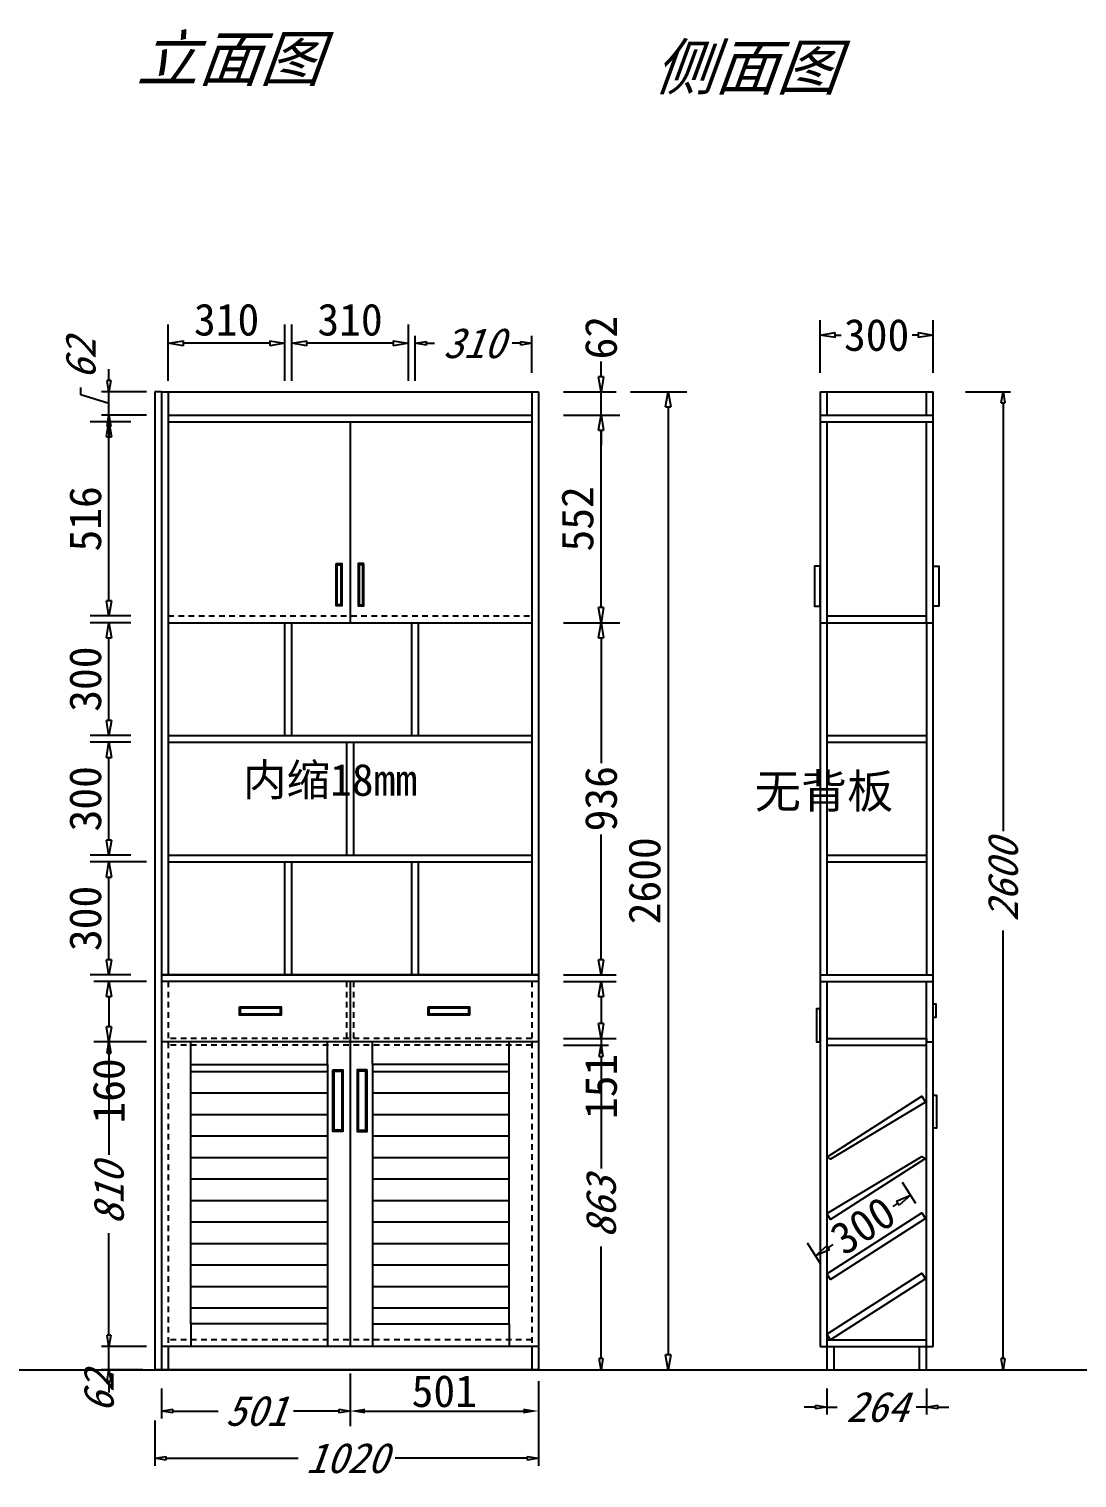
# Model space of a CAD drawing. Header units: millimetres. Extents: x 366509 to 398313, y -1245498 to -1202747.
# Drawn here: x 376365 to 379150, y -1229174 to -1225322 of the extents above; entities that cross this region are included whole.
import ezdxf

# ---------------------------------------------------------------- set-up
doc = ezdxf.new("R2010")
doc.units = ezdxf.units.MM
doc.header["$LTSCALE"] = 20
doc.linetypes.add('JIS_02_0.7', pattern=[1.35, 0.75, -0.6])
doc.layers.get('Defpoints').update_dxf_attribs({"color": 250})
doc.styles.get("Standard").update_dxf_attribs({"font": 'SimSun.ttf', "height": 85})
doc.styles.add('text', font='SimSun.ttf', dxfattribs={"height": 85})
doc.styles.add('汉字', font='SimSun.ttf', dxfattribs={"oblique": 20, "height": 80})
doc.dimstyles.new('200', dxfattribs={"dimtxt": 90, "dimasz": 40, "dimexe": 50, "dimexo": 100, "dimgap": 20, "dimtad": 1, "dimdec": 0, "dimtxsty": 'Standard', "dimblk": 'CLOSEDBLANK', "dimcen": 100, "dimdle": 50, "dimclrd": 256, "dimclre": 256, "dimclrt": 256, "dimadec": 0, "dimazin": 0, "dimtfac": 1, "dimtdec": 0, "dimtmove": 2, "dimatfit": 3, "dimldrblk": 'CLOSEDBLANK', "dimfxl": 100, "dimfxlon": 1, "dimlwd": 25, "dimlwe": 25, "dimarcsym": 0})
doc.dimstyles.new('ISO-25', dxfattribs={"dimtxt": 2.5, "dimasz": 2.5, "dimexe": 1.25, "dimexo": 0.625, "dimtad": 1, "dimtxsty": 'Standard', "dimcen": 2.5, "dimadec": 0, "dimazin": 0, "dimtfac": 1, "dimtmove": 0, "dimatfit": 3, "dimfxl": 1, "dimarcsym": 0})
doc.dimstyles.get("Standard").update_dxf_attribs({"dimtxt": 0.18, "dimasz": 0.18, "dimexe": 0.18, "dimexo": 0.0625, "dimgap": 0.09, "dimtad": 0, "dimtih": 1, "dimtoh": 1, "dimdec": 4, "dimzin": 0, "dimdsep": 46, "dimtxsty": 'Standard', "dimcen": 0.09, "dimadec": 0, "dimazin": 0, "dimtfac": 1, "dimtdec": 4, "dimtofl": 0, "dimtmove": 0, "dimatfit": 3, "dimfxl": 1, "dimtolj": 1, "dimtzin": 0, "dimarcsym": 0})
doc.dimstyles.new('周文晶', dxfattribs={"dimtxt": 70, "dimasz": 40, "dimexe": 40, "dimexo": 30, "dimgap": 10, "dimtad": 0, "dimdec": 0, "dimtxsty": 'Standard', "dimblk": 'CLOSEDBLANK', "dimcen": 200, "dimclrd": 256, "dimclre": 256, "dimadec": 0, "dimazin": 0, "dimtfac": 1, "dimtdec": 0, "dimtmove": 0, "dimatfit": 3, "dimldrblk": 'CLOSEDBLANK', "dimfxl": 100, "dimfxlon": 1, "dimarcsym": 0})

# ---------------------------------------------------------------- blocks, each defined once
blk = doc.blocks.new('_ClosedBlank')
at = {"color": 0, "linetype": 'ByBlock', "lineweight": -2}
for p, q in [((-1, 0.167), (0, 0)), ((-1, 0.167), (-1, -0.167)), ((0, 0), (-1, -0.167))]:
    blk.add_line(p, q, dxfattribs=at)
blk = doc.blocks.new('*D1133')
at = {"lineweight": 25, "transparency": 16777216}
for p, q in [((376577.2, -1228794.6), (376577.2, -1228764.6)), ((376677.2, -1228824.6), (376557.2, -1228824.6)), ((376577.2, -1228886.6), (376577.2, -1228824.6)), ((376667, -1228886.6), (376557.2, -1228886.6)), ((376577.2, -1228916.6), (376577.2, -1228946.6))]:
    blk.add_line(p, q, dxfattribs=at)
at = {"layer": 'Defpoints', "color": 0, "transparency": 16777216}
for p in [(376577.2, -1228824.6), (376735, -1228824.6), (376717, -1228886.6)]:
    blk.add_point(p, dxfattribs=at)
at = {"lineweight": 25, "transparency": 16777216, "xscale": 30, "yscale": 30, "zscale": 30}
for p, rotation in [((376577.2, -1228824.6), 270), ((376577.2, -1228886.6), 90)]:
    blk.add_blockref('_ClosedBlank', p, dxfattribs=dict(at, rotation=rotation))
at = {"lineweight": -3, "transparency": 16777216, "insert": (376550.6, -1228946.6), "char_height": 80, "attachment_point": 5, "rotation": 90, "style": '汉字'}
blk.add_mtext('62', dxfattribs=at)
blk = doc.blocks.new('*D1134')
at = {"lineweight": 25, "transparency": 16777216}
for p, q in [((376677.2, -1228014.6), (376557.2, -1228014.6)), ((376577.2, -1228044.6), (376577.2, -1228315.4)), ((376577.2, -1228794.6), (376577.2, -1228523.7)), ((376677.2, -1228824.6), (376557.2, -1228824.6))]:
    blk.add_line(p, q, dxfattribs=at)
at = {"layer": 'Defpoints', "color": 0, "transparency": 16777216}
for p in [(376577.2, -1228014.6), (376735, -1228014.6), (376735, -1228824.6)]:
    blk.add_point(p, dxfattribs=at)
at = {"lineweight": 25, "transparency": 16777216, "xscale": 30, "yscale": 30, "zscale": 30}
for p, rotation in [((376577.2, -1228014.6), 90), ((376577.2, -1228824.6), 270)]:
    blk.add_blockref('_ClosedBlank', p, dxfattribs=dict(at, rotation=rotation))
at = {"lineweight": -3, "transparency": 16777216, "insert": (376577.2, -1228419.6), "char_height": 80, "attachment_point": 5, "rotation": 90, "style": '汉字'}
blk.add_mtext('810', dxfattribs=at)
blk = doc.blocks.new('*D1151')
at = {"lineweight": 25, "transparency": 16777216}
for p, q in [((377391, -1226258), (377391, -1226138)), ((377701, -1226236.7), (377701, -1226138)), ((377421, -1226158), (377442.7, -1226158)), ((377671, -1226158), (377649.2, -1226158))]:
    blk.add_line(p, q, dxfattribs=at)
at = {"layer": 'Defpoints', "color": 0, "transparency": 16777216}
for p in [(377701, -1226158), (377701, -1226286.7), (377391, -1226900.6)]:
    blk.add_point(p, dxfattribs=at)
at = {"lineweight": 25, "transparency": 16777216, "xscale": 30, "yscale": 30, "zscale": 30, "rotation": 180}
blk.add_blockref('_ClosedBlank', (377391, -1226158), dxfattribs=at)
at = {"lineweight": 25, "transparency": 16777216, "xscale": 30, "yscale": 30, "zscale": 30}
blk.add_blockref('_ClosedBlank', (377701, -1226158), dxfattribs=at)
at = {"lineweight": -3, "transparency": 16777216, "insert": (377546, -1226158), "char_height": 80, "attachment_point": 5, "style": '汉字'}
blk.add_mtext('310', dxfattribs=at)
blk = doc.blocks.new('*D1135')
at = {"lineweight": 25, "transparency": 16777216}
for p, q in [((376699, -1229021.7), (376699, -1229141.7)), ((377719, -1229021.7), (377719, -1229141.7)), ((376729, -1229121.7), (377080.4, -1229121.7)), ((377689, -1229121.7), (377337.6, -1229121.7))]:
    blk.add_line(p, q, dxfattribs=at)
at = {"layer": 'Defpoints', "color": 0, "transparency": 16777216}
for p in [(376699, -1228886.6), (377719, -1228886.6), (377719, -1229121.7)]:
    blk.add_point(p, dxfattribs=at)
at = {"lineweight": 25, "transparency": 16777216, "xscale": 30, "yscale": 30, "zscale": 30, "rotation": 180}
blk.add_blockref('_ClosedBlank', (376699, -1229121.7), dxfattribs=at)
at = {"lineweight": 25, "transparency": 16777216, "xscale": 30, "yscale": 30, "zscale": 30}
blk.add_blockref('_ClosedBlank', (377719, -1229121.7), dxfattribs=at)
at = {"lineweight": -3, "transparency": 16777216, "insert": (377209, -1229121.7), "char_height": 80, "attachment_point": 5, "style": '汉字'}
blk.add_mtext('1020', dxfattribs=at)
blk = doc.blocks.new('*D1152')
at = {"lineweight": 25, "transparency": 16777216}
for p, q in [((378485.4, -1228936.6), (378485.4, -1229005.6)), ((378749.8, -1228936.6), (378749.8, -1229005.6)), ((378455.4, -1228985.6), (378425.4, -1228985.6)), ((378485.4, -1228985.6), (378513, -1228985.6)), ((378749.8, -1228985.6), (378722.2, -1228985.6)), ((378779.8, -1228985.6), (378809.8, -1228985.6))]:
    blk.add_line(p, q, dxfattribs=at)
at = {"layer": 'Defpoints', "color": 0, "transparency": 16777216}
for p in [(378485.4, -1228886.6), (378749.8, -1228886.6), (378749.8, -1228985.6)]:
    blk.add_point(p, dxfattribs=at)
at = {"lineweight": 25, "transparency": 16777216, "xscale": 30, "yscale": 30, "zscale": 30}
blk.add_blockref('_ClosedBlank', (378485.4, -1228985.6), dxfattribs=at)
at = {"lineweight": 25, "transparency": 16777216, "xscale": 30, "yscale": 30, "zscale": 30, "rotation": 180}
blk.add_blockref('_ClosedBlank', (378749.8, -1228985.6), dxfattribs=at)
at = {"lineweight": -3, "transparency": 16777216, "insert": (378617.6, -1228985.6), "char_height": 80, "attachment_point": 5, "style": '汉字'}
blk.add_mtext('264', dxfattribs=at)
blk = doc.blocks.new('*D1153')
at = {"lineweight": 25, "transparency": 16777216}
for p, q in [((378853.7, -1226286.6), (378973.7, -1226286.6)), ((378953.7, -1226316.6), (378953.7, -1227454.4)), ((378953.7, -1228856.6), (378953.7, -1227718.7)), ((378853.7, -1228886.6), (378973.7, -1228886.6))]:
    blk.add_line(p, q, dxfattribs=at)
at = {"layer": 'Defpoints', "color": 0, "transparency": 16777216}
for p in [(378767.8, -1226286.6), (378767.8, -1228886.6), (378953.7, -1228886.6)]:
    blk.add_point(p, dxfattribs=at)
at = {"lineweight": 25, "transparency": 16777216, "xscale": 30, "yscale": 30, "zscale": 30}
for p, rotation in [((378953.7, -1226286.6), 90), ((378953.7, -1228886.6), 270)]:
    blk.add_blockref('_ClosedBlank', p, dxfattribs=dict(at, rotation=rotation))
at = {"lineweight": -3, "transparency": 16777216, "insert": (378953.7, -1227586.6), "char_height": 80, "attachment_point": 5, "rotation": 90, "style": '汉字'}
blk.add_mtext('2600', dxfattribs=at)
blk = doc.blocks.new('*D1136')
at = {"lineweight": 25, "transparency": 16777216}
for p, q in [((377785.3, -1228023.6), (377905.3, -1228023.6)), ((377885.3, -1228053.6), (377885.3, -1228351.6)), ((377885.3, -1228856.6), (377885.3, -1228558.5)), ((377785.3, -1228886.6), (377905.3, -1228886.6))]:
    blk.add_line(p, q, dxfattribs=at)
at = {"layer": 'Defpoints', "color": 0, "transparency": 16777216}
for p in [(377701, -1228023.6), (377701, -1228886.6), (377885.3, -1228886.6)]:
    blk.add_point(p, dxfattribs=at)
at = {"lineweight": 25, "transparency": 16777216, "xscale": 30, "yscale": 30, "zscale": 30}
for p, rotation in [((377885.3, -1228023.6), 90), ((377885.3, -1228886.6), 270)]:
    blk.add_blockref('_ClosedBlank', p, dxfattribs=dict(at, rotation=rotation))
at = {"lineweight": -3, "transparency": 16777216, "insert": (377885.3, -1228455.1), "char_height": 80, "attachment_point": 5, "rotation": 90, "style": '汉字'}
blk.add_mtext('863', dxfattribs=at)
blk = doc.blocks.new('*D1154')
at = {"lineweight": 25, "transparency": 16777216}
for p, q in [((376577.2, -1226256.7), (376577.2, -1226226.7)), ((376502.2, -1226295.2), (376502.2, -1226275.2)), ((376577.2, -1226317.7), (376502.2, -1226295.2)), ((376677.2, -1226286.7), (376557.2, -1226286.7)), ((376577.2, -1226348.7), (376577.2, -1226286.7)), ((376577.2, -1226348.7), (376577.2, -1226286.7)), ((376677.2, -1226348.7), (376557.2, -1226348.7)), ((376577.2, -1226378.7), (376577.2, -1226408.7))]:
    blk.add_line(p, q, dxfattribs=at)
at = {"layer": 'Defpoints', "color": 0, "transparency": 16777216}
for p in [(376577.2, -1226286.7), (376735, -1226286.7), (376735, -1226348.7)]:
    blk.add_point(p, dxfattribs=at)
at = {"lineweight": 25, "transparency": 16777216, "xscale": 30, "yscale": 30, "zscale": 30}
for p, rotation in [((376577.2, -1226286.7), 270), ((376577.2, -1226348.7), 90)]:
    blk.add_blockref('_ClosedBlank', p, dxfattribs=dict(at, rotation=rotation))
at = {"lineweight": -3, "transparency": 16777216, "insert": (376502.2, -1226200.4), "char_height": 80, "attachment_point": 5, "rotation": 90, "style": '汉字'}
blk.add_mtext('62', dxfattribs=at)
blk = doc.blocks.new('*D1137')
at = {"lineweight": 25, "transparency": 16777216}
for p, q in [((377218, -1228896.1), (377218, -1229016.1)), ((376717, -1228936.6), (376717, -1229016.1)), ((376747, -1228996.1), (376867.1, -1228996.1)), ((377188, -1228996.1), (377067.8, -1228996.1))]:
    blk.add_line(p, q, dxfattribs=at)
at = {"layer": 'Defpoints', "color": 0, "transparency": 16777216}
for p in [(377218, -1228824.6), (376717, -1228886.6), (376717, -1228996.1)]:
    blk.add_point(p, dxfattribs=at)
at = {"lineweight": 25, "transparency": 16777216, "xscale": 30, "yscale": 30, "zscale": 30, "rotation": 180}
blk.add_blockref('_ClosedBlank', (376717, -1228996.1), dxfattribs=at)
at = {"lineweight": 25, "transparency": 16777216, "xscale": 30, "yscale": 30, "zscale": 30}
blk.add_blockref('_ClosedBlank', (377218, -1228996.1), dxfattribs=at)
at = {"lineweight": -3, "transparency": 16777216, "insert": (376967.5, -1228996.1), "char_height": 80, "attachment_point": 5, "style": '汉字'}
blk.add_mtext('501', dxfattribs=at)
blk = doc.blocks.new('*D1138')
at = {"lineweight": 25, "transparency": 16777216}
for p, q in [((377963.5, -1226286.7), (378113.5, -1226286.7)), ((378063.5, -1226326.7), (378063.5, -1228846.6)), ((377963.5, -1228886.6), (378113.5, -1228886.6))]:
    blk.add_line(p, q, dxfattribs=at)
at = {"layer": 'Defpoints', "color": 0, "transparency": 16777216}
for p in [(377557, -1226286.7), (377557, -1228886.6), (378063.5, -1228886.6)]:
    blk.add_point(p, dxfattribs=at)
at = {"lineweight": 25, "transparency": 16777216, "xscale": 40, "yscale": 40, "zscale": 40}
for p, rotation in [((378063.5, -1226286.7), 90), ((378063.5, -1228886.6), 270)]:
    blk.add_blockref('_ClosedBlank', p, dxfattribs=dict(at, rotation=rotation))
at = {"lineweight": -3, "transparency": 16777216, "insert": (378001, -1227586.6), "char_height": 85, "attachment_point": 5, "rotation": 90}
blk.add_mtext('2600', dxfattribs=at)
blk = doc.blocks.new('*D1155')
at = {"lineweight": 25, "transparency": 16777216}
for p, q in [((377063, -1226258), (377063, -1226108)), ((377373, -1226258), (377373, -1226108)), ((377333, -1226158), (377103, -1226158))]:
    blk.add_line(p, q, dxfattribs=at)
at = {"layer": 'Defpoints', "color": 0, "transparency": 16777216}
for p in [(377063, -1226158), (377373, -1226900.6), (377063, -1227218.6)]:
    blk.add_point(p, dxfattribs=at)
at = {"lineweight": 25, "transparency": 16777216, "xscale": 40, "yscale": 40, "zscale": 40, "rotation": 180}
blk.add_blockref('_ClosedBlank', (377063, -1226158), dxfattribs=at)
at = {"lineweight": 25, "transparency": 16777216, "xscale": 40, "yscale": 40, "zscale": 40}
blk.add_blockref('_ClosedBlank', (377373, -1226158), dxfattribs=at)
at = {"lineweight": -3, "transparency": 16777216, "insert": (377218, -1226095.5), "char_height": 85, "attachment_point": 5}
blk.add_mtext('310', dxfattribs=at)
blk = doc.blocks.new('*D1156')
at = {"lineweight": 25, "transparency": 16777216}
for p, q in [((376735, -1226258), (376735, -1226108)), ((377045, -1226258), (377045, -1226108)), ((377005, -1226158), (376775, -1226158))]:
    blk.add_line(p, q, dxfattribs=at)
at = {"layer": 'Defpoints', "color": 0, "transparency": 16777216}
for p in [(376735, -1226158), (376735, -1227359.6), (377045, -1227536.6)]:
    blk.add_point(p, dxfattribs=at)
at = {"lineweight": 25, "transparency": 16777216, "xscale": 40, "yscale": 40, "zscale": 40, "rotation": 180}
blk.add_blockref('_ClosedBlank', (376735, -1226158), dxfattribs=at)
at = {"lineweight": 25, "transparency": 16777216, "xscale": 40, "yscale": 40, "zscale": 40}
blk.add_blockref('_ClosedBlank', (377045, -1226158), dxfattribs=at)
at = {"lineweight": -3, "transparency": 16777216, "insert": (376890, -1226095.5), "char_height": 85, "attachment_point": 5}
blk.add_mtext('310', dxfattribs=at)
blk = doc.blocks.new('*D1139')
at = {"lineweight": 25, "transparency": 16777216}
for p, q in [((376677.2, -1227536.6), (376527.2, -1227536.6)), ((376577.2, -1227796.6), (376577.2, -1227576.6)), ((376635, -1227836.6), (376527.2, -1227836.6))]:
    blk.add_line(p, q, dxfattribs=at)
at = {"layer": 'Defpoints', "color": 0, "transparency": 16777216}
for p in [(376577.2, -1227536.6), (377045, -1227536.6), (376735, -1227836.6)]:
    blk.add_point(p, dxfattribs=at)
at = {"lineweight": 25, "transparency": 16777216, "xscale": 40, "yscale": 40, "zscale": 40}
for p, rotation in [((376577.2, -1227536.6), 90), ((376577.2, -1227836.6), 270)]:
    blk.add_blockref('_ClosedBlank', p, dxfattribs=dict(at, rotation=rotation))
at = {"lineweight": -3, "transparency": 16777216, "insert": (376514.7, -1227686.6), "char_height": 85, "attachment_point": 5, "rotation": 90}
blk.add_mtext('300', dxfattribs=at)
blk = doc.blocks.new('*D1157')
at = {"lineweight": 25, "transparency": 16777216}
for p, q in [((376635, -1227218.6), (376527.2, -1227218.6)), ((376577.2, -1227478.6), (376577.2, -1227258.6)), ((376635, -1227518.6), (376527.2, -1227518.6))]:
    blk.add_line(p, q, dxfattribs=at)
at = {"layer": 'Defpoints', "color": 0, "transparency": 16777216}
for p in [(376577.2, -1227218.6), (376735, -1227218.6), (376735, -1227518.6)]:
    blk.add_point(p, dxfattribs=at)
at = {"lineweight": 25, "transparency": 16777216, "xscale": 40, "yscale": 40, "zscale": 40}
for p, rotation in [((376577.2, -1227218.6), 90), ((376577.2, -1227518.6), 270)]:
    blk.add_blockref('_ClosedBlank', p, dxfattribs=dict(at, rotation=rotation))
at = {"lineweight": -3, "transparency": 16777216, "insert": (376514.7, -1227368.6), "char_height": 85, "attachment_point": 5, "rotation": 90}
blk.add_mtext('300', dxfattribs=at)
blk = doc.blocks.new('*D1149')
at = {"lineweight": 25, "transparency": 16777216}
for p, q in [((376635, -1226900.6), (376527.2, -1226900.6)), ((376577.2, -1227160.6), (376577.2, -1226940.6)), ((376635, -1227200.6), (376527.2, -1227200.6))]:
    blk.add_line(p, q, dxfattribs=at)
at = {"layer": 'Defpoints', "color": 0, "transparency": 16777216}
for p in [(376577.2, -1226900.6), (376735, -1226900.6), (376735, -1227200.6)]:
    blk.add_point(p, dxfattribs=at)
at = {"lineweight": 25, "transparency": 16777216, "xscale": 40, "yscale": 40, "zscale": 40}
for p, rotation in [((376577.2, -1226900.6), 90), ((376577.2, -1227200.6), 270)]:
    blk.add_blockref('_ClosedBlank', p, dxfattribs=dict(at, rotation=rotation))
at = {"lineweight": -3, "transparency": 16777216, "insert": (376514.7, -1227050.6), "char_height": 85, "attachment_point": 5, "rotation": 90}
blk.add_mtext('300', dxfattribs=at)
blk = doc.blocks.new('*D1150')
at = {"lineweight": 25, "transparency": 16777216}
for p, q in [((376635, -1226366.7), (376527.2, -1226366.7)), ((376577.2, -1226842.6), (376577.2, -1226406.7)), ((376635, -1226882.6), (376527.2, -1226882.6))]:
    blk.add_line(p, q, dxfattribs=at)
at = {"layer": 'Defpoints', "color": 0, "transparency": 16777216}
for p in [(376577.2, -1226366.7), (376735, -1226366.7), (376735, -1226882.6)]:
    blk.add_point(p, dxfattribs=at)
at = {"lineweight": 25, "transparency": 16777216, "xscale": 40, "yscale": 40, "zscale": 40}
for p, rotation in [((376577.2, -1226366.7), 90), ((376577.2, -1226882.6), 270)]:
    blk.add_blockref('_ClosedBlank', p, dxfattribs=dict(at, rotation=rotation))
at = {"lineweight": -3, "transparency": 16777216, "insert": (376514.7, -1226624.6), "char_height": 85, "attachment_point": 5, "rotation": 90}
blk.add_mtext('516', dxfattribs=at)
blk = doc.blocks.new('*D1125')
at = {"lineweight": 25, "transparency": 16777216}
for p, q in [((377801, -1226348.7), (377935.3, -1226348.7)), ((377885.3, -1226860.6), (377885.3, -1226388.7)), ((377801, -1226900.6), (377935.3, -1226900.6))]:
    blk.add_line(p, q, dxfattribs=at)
at = {"layer": 'Defpoints', "color": 0, "transparency": 16777216}
for p in [(377701, -1226348.7), (377885.3, -1226348.7), (377701, -1226900.6)]:
    blk.add_point(p, dxfattribs=at)
at = {"lineweight": 25, "transparency": 16777216, "xscale": 40, "yscale": 40, "zscale": 40}
for p, rotation in [((377885.3, -1226348.7), 90), ((377885.3, -1226900.6), 270)]:
    blk.add_blockref('_ClosedBlank', p, dxfattribs=dict(at, rotation=rotation))
at = {"lineweight": -3, "transparency": 16777216, "insert": (377822.8, -1226624.6), "char_height": 85, "attachment_point": 5, "rotation": 90}
blk.add_mtext('552', dxfattribs=at)
blk = doc.blocks.new('*D1126')
at = {"color": 0, "lineweight": -2, "transparency": 16777216}
for p, q in [((377218, -1228896.1), (377218, -1229036.1)), ((377719, -1228916.6), (377719, -1229036.1)), ((377258, -1228996.1), (377679, -1228996.1))]:
    blk.add_line(p, q, dxfattribs=at)
at = {"color": 0, "transparency": 16777216}
for points in [[(377258, -1228989.4), (377258, -1229002.8), (377218, -1228996.1)], [(377679, -1228989.4), (377679, -1229002.8), (377719, -1228996.1)]]:
    blk.add_solid(points, dxfattribs=at)
at = {"layer": 'Defpoints', "color": 0, "transparency": 16777216}
for p in [(377218, -1228824.6), (377719, -1228886.6), (377719, -1228996.1)]:
    blk.add_point(p, dxfattribs=at)
at = {"color": 0, "lineweight": -3, "transparency": 16777216, "insert": (377468.5, -1228943.6), "char_height": 85, "attachment_point": 5}
blk.add_mtext('501', dxfattribs=at)
blk = doc.blocks.new('*D1127')
at = {"lineweight": -2, "transparency": 16777216}
for p, q in [((378467.4, -1226236.2), (378467.4, -1226096.2)), ((378767.8, -1226236.2), (378767.8, -1226096.2)), ((378507.4, -1226136.2), (378523.5, -1226136.2)), ((378727.8, -1226136.2), (378711.6, -1226136.2))]:
    blk.add_line(p, q, dxfattribs=at)
at = {"layer": 'Defpoints', "color": 0, "transparency": 16777216}
for p in [(378767.8, -1226136.2), (378467.4, -1226286.6), (378767.8, -1226286.6)]:
    blk.add_point(p, dxfattribs=at)
at = {"lineweight": -2, "transparency": 16777216, "xscale": 40, "yscale": 40, "zscale": 40, "rotation": 180}
blk.add_blockref('_ClosedBlank', (378467.4, -1226136.2), dxfattribs=at)
at = {"lineweight": -2, "transparency": 16777216, "xscale": 40, "yscale": 40, "zscale": 40}
blk.add_blockref('_ClosedBlank', (378767.8, -1226136.2), dxfattribs=at)
at = {"color": 0, "transparency": 16777216, "insert": (378617.6, -1226136.2), "char_height": 85, "attachment_point": 5}
blk.add_mtext('300', dxfattribs=at)
blk = doc.blocks.new('*D1128')
at = {"lineweight": -2, "transparency": 16777216}
for p, q in [((377885.3, -1226246.7), (377885.3, -1226206.7)), ((377785.3, -1226286.7), (377925.3, -1226286.7)), ((377885.3, -1226348.7), (377885.3, -1226286.7)), ((377785.3, -1226348.7), (377925.3, -1226348.7)), ((377885.3, -1226388.7), (377885.3, -1226428.7))]:
    blk.add_line(p, q, dxfattribs=at)
at = {"layer": 'Defpoints', "color": 0, "transparency": 16777216}
for p in [(377701, -1226286.7), (377885.3, -1226286.7), (377701, -1226348.7)]:
    blk.add_point(p, dxfattribs=at)
at = {"lineweight": -2, "transparency": 16777216, "xscale": 40, "yscale": 40, "zscale": 40}
for p, rotation in [((377885.3, -1226286.7), 270), ((377885.3, -1226348.7), 90)]:
    blk.add_blockref('_ClosedBlank', p, dxfattribs=dict(at, rotation=rotation))
at = {"color": 0, "transparency": 16777216, "insert": (377885.3, -1226142.9), "char_height": 85, "attachment_point": 5, "rotation": 90}
blk.add_mtext('62', dxfattribs=at)
blk = doc.blocks.new('*D1129')
at = {"lineweight": -2, "transparency": 16777216}
for p, q in [((377785.3, -1226900.6), (377925.3, -1226900.6)), ((377885.3, -1226940.6), (377885.3, -1227273.6)), ((377885.3, -1227796.6), (377885.3, -1227463.6)), ((377785.3, -1227836.6), (377925.3, -1227836.6))]:
    blk.add_line(p, q, dxfattribs=at)
at = {"layer": 'Defpoints', "color": 0, "transparency": 16777216}
for p in [(377701, -1226900.6), (377719, -1227836.6), (377885.3, -1227836.6)]:
    blk.add_point(p, dxfattribs=at)
at = {"lineweight": -2, "transparency": 16777216, "xscale": 40, "yscale": 40, "zscale": 40}
for p, rotation in [((377885.3, -1226900.6), 90), ((377885.3, -1227836.6), 270)]:
    blk.add_blockref('_ClosedBlank', p, dxfattribs=dict(at, rotation=rotation))
at = {"color": 0, "transparency": 16777216, "insert": (377885.3, -1227368.6), "char_height": 85, "attachment_point": 5, "rotation": 90}
blk.add_mtext('936', dxfattribs=at)
blk = doc.blocks.new('*D1130')
at = {"lineweight": -2, "transparency": 16777216}
for p, q in [((378721.8, -1228444.3), (378686, -1228388.4)), ((378673.9, -1228443.6), (378660.4, -1228452.2)), ((378469.2, -1228606.1), (378433.4, -1228550.2)), ((378488.6, -1228562.3), (378502.1, -1228553.7))]:
    blk.add_line(p, q, dxfattribs=at)
at = {"layer": 'Defpoints', "color": 0, "transparency": 16777216}
for p in [(378707.5, -1228422), (378738, -1228469.5), (378485.4, -1228631.4)]:
    blk.add_point(p, dxfattribs=at)
at = {"lineweight": -2, "transparency": 16777216, "xscale": 40, "yscale": 40, "zscale": 40}
for p, rotation in [((378707.5, -1228422), 32.65196531528703), ((378455, -1228583.9), 212.651965315287)]:
    blk.add_blockref('_ClosedBlank', p, dxfattribs=dict(at, rotation=rotation))
at = {"color": 0, "transparency": 16777216, "insert": (378581.2, -1228503), "char_height": 85, "attachment_point": 5, "rotation": 32.652}
blk.add_mtext('300', dxfattribs=at)
blk = doc.blocks.new('*D1131')
at = {"lineweight": -2, "transparency": 16777216}
for p, q in [((376677.2, -1227854.6), (376537.2, -1227854.6)), ((376577.2, -1227894.6), (376577.2, -1227974.6)), ((376677.2, -1228014.6), (376537.2, -1228014.6)), ((376577.2, -1228014.6), (376577.2, -1228054.6))]:
    blk.add_line(p, q, dxfattribs=at)
at = {"layer": 'Defpoints', "color": 0, "transparency": 16777216}
for p in [(376577.2, -1227854.6), (376717, -1227854.6), (376717, -1228014.6)]:
    blk.add_point(p, dxfattribs=at)
at = {"lineweight": -2, "transparency": 16777216, "xscale": 40, "yscale": 40, "zscale": 40}
for p, rotation in [((376577.2, -1227854.6), 90), ((376577.2, -1228014.6), 270)]:
    blk.add_blockref('_ClosedBlank', p, dxfattribs=dict(at, rotation=rotation))
at = {"color": 0, "transparency": 16777216, "insert": (376577.2, -1228145.3), "char_height": 85, "attachment_point": 5, "rotation": 90}
blk.add_mtext('160', dxfattribs=at)
blk = doc.blocks.new('*D1132')
at = {"lineweight": -2, "transparency": 16777216}
for p, q in [((377785.3, -1227854.6), (377925.3, -1227854.6)), ((377885.3, -1227894.6), (377885.3, -1227965.6)), ((377785.3, -1228005.6), (377925.3, -1228005.6)), ((377885.3, -1228005.6), (377885.3, -1228045.6))]:
    blk.add_line(p, q, dxfattribs=at)
at = {"layer": 'Defpoints', "color": 0, "transparency": 16777216}
for p in [(377701, -1227854.6), (377885.3, -1227854.6), (377701, -1228005.6)]:
    blk.add_point(p, dxfattribs=at)
at = {"lineweight": -2, "transparency": 16777216, "xscale": 40, "yscale": 40, "zscale": 40}
for p, rotation in [((377885.3, -1227854.6), 90), ((377885.3, -1228005.6), 270)]:
    blk.add_blockref('_ClosedBlank', p, dxfattribs=dict(at, rotation=rotation))
at = {"color": 0, "transparency": 16777216, "insert": (377885.3, -1228133.2), "char_height": 85, "attachment_point": 5, "rotation": 90}
blk.add_mtext('151', dxfattribs=at)

msp = doc.modelspace()

# ---------------------------------------------------------------- hatches: boundary and pattern name
at = {"lineweight": -3}
h = msp.add_hatch(dxfattribs=at)
h.set_pattern_fill('LINE', color=250, scale=18, style=0)
h.set_pattern_definition([(0, (255798.23, -1220835.35), (0, 57.15), [])])
h.paths.add_polyline_path([(377640.953, -1228074.551), (377277.953, -1228074.551), (377277.953, -1228764.551), (377640.953, -1228764.551)])
h.paths.add_polyline_path([(376794.953, -1228074.551), (376794.953, -1228764.551), (377157.953, -1228764.551), (377157.953, -1228074.551)])

# ---------------------------------------------------------------- linework, layer by layer
for p, q in [((376698.953, -1226286.686), (376698.953, -1228886.551)), ((376716.953, -1226286.686), (376716.953, -1228886.551)), ((376716.953, -1226286.686), (377718.953, -1226286.686)), ((376734.953, -1226286.686), (376734.953, -1227836.551)), ((377445.064, -1226286.686), (377718.953, -1226286.686)), ((377700.953, -1226286.686), (377700.953, -1227836.551)), ((377718.953, -1226286.686), (377718.953, -1228886.551)), ((378467.394, -1226286.551), (378767.781, -1226286.551)), ((378467.394, -1226286.551), (378467.394, -1228824.551)), ((378485.394, -1226286.551), (378485.394, -1226348.551)), ((378485.394, -1226286.551), (378485.394, -1226348.551)), ((378749.781, -1226348.551), (378749.781, -1226286.551)), ((378749.781, -1226348.551), (378749.781, -1226286.551)), ((378767.781, -1228824.551), (378767.781, -1226286.551)), ((376734.953, -1226348.686), (377700.953, -1226348.686)), ((376734.953, -1226366.686), (377700.953, -1226366.686)), ((378467.394, -1226348.551), (378767.781, -1226348.551)), ((378467.394, -1226366.551), (378767.781, -1226366.551)), ((378485.394, -1226366.551), (378485.394, -1226900.551)), ((378749.781, -1226900.551), (378749.781, -1226366.551)), ((378485.394, -1226882.551), (378749.781, -1226882.551)), ((376734.953, -1226900.551), (377700.953, -1226900.551)), ((377044.953, -1227200.551), (377044.953, -1226900.551)), ((377062.953, -1227200.551), (377062.953, -1226900.551)), ((377381.953, -1227200.551), (377381.953, -1226900.551)), ((377399.953, -1227200.551), (377399.953, -1226900.551)), ((378467.394, -1226900.551), (378767.781, -1226900.551)), ((376734.953, -1227200.551), (377700.953, -1227200.551)), ((376734.953, -1227218.551), (377700.953, -1227218.551)), ((378485.394, -1227200.551), (378749.781, -1227200.551)), ((378485.394, -1227218.551), (378749.781, -1227218.551)), ((376734.953, -1227518.551), (377700.953, -1227518.551)), ((376734.953, -1227536.551), (377700.953, -1227536.551)), ((377044.953, -1227836.551), (377044.953, -1227536.551)), ((377062.953, -1227836.551), (377062.953, -1227536.551)), ((377381.953, -1227836.551), (377381.953, -1227536.551)), ((377399.953, -1227836.551), (377399.953, -1227536.551)), ((378485.394, -1227518.551), (378749.781, -1227518.551)), ((378485.394, -1227536.551), (378749.781, -1227536.551)), ((377718.953, -1227836.551), (376716.953, -1227836.551)), ((376716.953, -1227836.551), (377718.953, -1227836.551)), ((378467.394, -1227836.551), (378767.781, -1227836.551)), ((377718.953, -1227854.551), (376716.953, -1227854.551)), ((377217.953, -1227854.551), (377217.953, -1228824.551)), ((378467.394, -1227854.551), (378767.781, -1227854.551)), ((378485.394, -1227854.551), (378485.394, -1228886.551)), ((378749.781, -1228886.551), (378749.781, -1227854.551)), ((377718.953, -1228014.551), (376716.953, -1228014.551)), ((376794.953, -1228074.551), (376794.953, -1228014.551)), ((377157.953, -1228074.551), (377157.953, -1228014.551)), ((377277.953, -1228074.551), (377277.953, -1228014.551)), ((377640.953, -1228074.551), (377640.953, -1228014.551)), ((378485.394, -1228005.551), (378749.781, -1228005.551)), ((378485.394, -1228023.551), (378749.781, -1228023.551)), ((376794.953, -1228764.551), (376794.953, -1228824.551)), ((377157.953, -1228764.551), (377157.953, -1228824.551)), ((377277.953, -1228764.551), (377277.953, -1228824.551)), ((377640.953, -1228764.551), (377640.953, -1228824.551)), ((378485.394, -1228806.551), (378749.781, -1228806.551)), ((377718.953, -1228824.551), (376716.953, -1228824.551)), ((377700.953, -1228824.551), (377700.953, -1228886.551)), ((378467.394, -1228824.551), (378767.781, -1228824.551)), ((378503.394, -1228824.551), (378503.394, -1228886.551)), ((378731.781, -1228886.551), (378731.781, -1228824.551)), ((377718.953, -1228886.551), (376716.953, -1228886.551)), ((378485.394, -1228886.551), (378749.781, -1228886.551))]:
    msp.add_line(p, q, dxfattribs=at)
for p, q in [((376716.953, -1226286.686), (376698.953, -1226286.686)), ((377217.953, -1226366.686), (377217.953, -1226900.551)), ((378485.394, -1226900.551), (378485.394, -1227836.551)), ((378749.781, -1226900.551), (378749.781, -1227836.551)), ((377208.953, -1227218.551), (377208.953, -1227518.551)), ((377226.953, -1227218.551), (377226.953, -1227518.551)), ((378749.781, -1228005.551), (378749.781, -1228014.551)), ((378749.781, -1228014.551), (378767.781, -1228014.551)), ((376734.953, -1228824.551), (376734.953, -1228886.551)), ((366509.141, -1228886.551), (398312.891, -1228886.551)), ((376716.953, -1228886.551), (376698.953, -1228886.551))]:
    msp.add_line(p, q)
at = {"color": 250, "linetype": 'JIS_02_0.7', "lineweight": -3}
for p, q in [((376734.953, -1226882.551), (377700.953, -1226882.551)), ((376734.953, -1227854.551), (376734.953, -1228824.551)), ((377208.953, -1227854.551), (377208.953, -1228005.551)), ((377226.953, -1227854.551), (377226.953, -1228005.551)), ((377700.953, -1227854.551), (377700.953, -1228824.551)), ((377700.953, -1228005.551), (376734.953, -1228005.551)), ((377700.953, -1228023.551), (376734.953, -1228023.551)), ((377700.953, -1228806.551), (376734.953, -1228806.551))]:
    msp.add_line(p, q, dxfattribs=at)
for points in [[(377181.141, -1226743.523), (377196.32, -1226743.523), (377196.32, -1226856.086), (377181.141, -1226856.086)], [(377184.141, -1226746.523), (377193.32, -1226746.523), (377193.32, -1226853.086), (377184.141, -1226853.086)], [(377254.766, -1226743.523), (377239.586, -1226743.523), (377239.586, -1226856.086), (377254.766, -1226856.086)], [(377251.766, -1226746.523), (377242.586, -1226746.523), (377242.586, -1226853.086), (377251.766, -1226853.086)], [(378467.394, -1226750.508), (378452.656, -1226750.508), (378452.656, -1226856.328), (378467.394, -1226856.328)], [(378767.781, -1226750.508), (378782.519, -1226750.508), (378782.519, -1226856.328), (378767.781, -1226856.328)], [(376924.266, -1227921.609), (377034.875, -1227921.609), (377034.875, -1227944.016), (376924.266, -1227944.016)], [(376927.266, -1227924.609), (377031.875, -1227924.609), (377031.875, -1227941.016), (376927.266, -1227941.016)], [(377425.266, -1227921.609), (377535.875, -1227921.609), (377535.875, -1227944.016), (377425.266, -1227944.016)], [(377428.266, -1227924.609), (377532.875, -1227924.609), (377532.875, -1227941.016), (377428.266, -1227941.016)], [(378767.781, -1227913.789), (378775.039, -1227913.789), (378775.039, -1227950.312), (378767.781, -1227950.312)], [(378467.394, -1227927.355), (378458.064, -1227927.355), (378458.064, -1228014.933), (378467.394, -1228014.933)], [(378767.781, -1228156.183), (378777.11, -1228156.183), (378777.11, -1228243.761), (378767.781, -1228243.761)]]:
    msp.add_lwpolyline(points, close=True)
at = {"lineweight": -3}
for points in [[(376794.953, -1228074.551), (377157.953, -1228074.551), (377157.953, -1228764.551), (376794.953, -1228764.551)], [(377640.953, -1228074.551), (377277.953, -1228074.551), (377277.953, -1228764.551), (377640.953, -1228764.551)], [(377172.658, -1228089.372), (377199.225, -1228089.372), (377199.225, -1228252.884), (377172.658, -1228252.884)], [(377175.658, -1228092.372), (377196.225, -1228092.372), (377196.225, -1228249.884), (377175.658, -1228249.884)], [(377263.249, -1228089.372), (377236.681, -1228089.372), (377236.681, -1228252.884), (377263.249, -1228252.884)], [(377260.249, -1228092.372), (377239.681, -1228092.372), (377239.681, -1228249.884), (377260.249, -1228249.884)]]:
    msp.add_lwpolyline(points, close=True, dxfattribs=at)
for points in [[(378485.394, -1228321.396), (378737.983, -1228159.536), (378747.694, -1228174.691), (378495.105, -1228326.551), (378485.394, -1228321.396)], [(378485.394, -1228471.396), (378737.983, -1228319.536), (378747.694, -1228324.691), (378495.105, -1228486.551), (378485.394, -1228471.396)], [(378485.394, -1228631.396), (378737.983, -1228469.536), (378747.694, -1228484.691), (378495.105, -1228646.551), (378485.394, -1228631.396)], [(378485.394, -1228791.396), (378737.983, -1228629.536), (378747.694, -1228644.691), (378495.105, -1228806.551), (378485.394, -1228791.396)]]:
    msp.add_lwpolyline(points)

# ---------------------------------------------------------------- texts
at = {"color": 0, "char_height": 120, "width": 1293.93172, "attachment_point": 1, "style": '汉字'}
for s, insert in [('立面图', (376650.119, -1225340.907)), ('侧面图', (378023.26, -1225363.533))]:
    msp.add_mtext(s, dxfattribs=dict(at, insert=insert))
at = {"insert": (376933.125, -1227275.703), "char_height": 85, "width": 635.82031, "attachment_point": 1, "style": 'text'}
msp.add_mtext('内缩18mm', dxfattribs=at)
at = {"lineweight": -3, "insert": (378293.656, -1227303.174), "char_height": 90, "width": 545.64139, "attachment_point": 1}
msp.add_mtext('无背板', dxfattribs=at)

# ---------------------------------------------------------------- dimensions: what is measured, and where the dimension line sits
at = {"lineweight": -3}
for base, p1, p2, picture, middle in [((376734.953, -1226158.015), (377044.953, -1227536.551), (376734.953, -1227359.551), '*D1156', (376889.953, -1226095.515)), ((377062.953, -1226158.015), (377372.953, -1226900.551), (377062.953, -1227218.551), '*D1155', (377217.953, -1226095.515))]:
    dim = msp.add_linear_dim(base=base, p1=p1, p2=p2, dimstyle='200', dxfattribs=at)
    dim.commit()
    dim.dimension.update_dxf_attribs({"geometry": picture, "text_midpoint": middle})
for base, p1, p2, dimstyle, override, picture, middle in [((377700.953, -1226158.015), (377390.953, -1226900.551), (377700.953, -1226286.686), 'Standard', {"dimtxt": 80, "dimasz": 30, "dimexe": 20, "dimexo": 50, "dimgap": 10, "dimtih": 0, "dimtoh": 0, "dimdec": 0, "dimzin": 8, "dimtxsty": '汉字', "dimblk": 'ClosedBlank', "dimcen": 2.5, "dimclrd": 256, "dimclre": 256, "dimclrt": 256, "dimtdec": 0, "dimtofl": 1, "dimtmove": 1, "dimldrblk": 'ClosedBlank', "dimfxl": 100, "dimfxlon": 1, "dimtolj": 0, "dimtzin": 8, "dimlwd": 25, "dimlwe": 25, "dimarcsym": 1}, '*D1151', (377545.953, -1226158.015)), ((377718.953, -1228996.095), (377217.953, -1228824.551), (377718.953, -1228886.551), 'ISO-25', {"dimtxt": 70, "dimasz": 40, "dimexe": 40, "dimexo": 30, "dimgap": 10, "dimfxl": 100, "dimfxlon": 1}, '*D1126', (377468.453, -1228943.595)), ((377718.953, -1229121.654), (376698.953, -1228886.551), (377718.953, -1228886.551), 'Standard', {"dimtxt": 80, "dimasz": 30, "dimexe": 20, "dimexo": 50, "dimgap": 10, "dimtih": 0, "dimtoh": 0, "dimdec": 0, "dimzin": 8, "dimtxsty": '汉字', "dimblk": 'ClosedBlank', "dimcen": 2.5, "dimclrd": 256, "dimclre": 256, "dimclrt": 256, "dimtdec": 0, "dimtofl": 1, "dimtmove": 1, "dimldrblk": 'ClosedBlank', "dimfxl": 100, "dimfxlon": 1, "dimtolj": 0, "dimtzin": 8, "dimlwd": 25, "dimlwe": 25, "dimarcsym": 1}, '*D1135', (377208.953, -1229121.654)), ((378749.781, -1228985.581), (378485.394, -1228886.551), (378749.781, -1228886.551), 'Standard', {"dimtxt": 80, "dimasz": 30, "dimexe": 20, "dimexo": 50, "dimgap": 10, "dimtih": 0, "dimtoh": 0, "dimdec": 0, "dimzin": 8, "dimtxsty": '汉字', "dimblk": 'ClosedBlank', "dimcen": 2.5, "dimclrd": 256, "dimclre": 256, "dimclrt": 256, "dimtdec": 0, "dimtofl": 1, "dimtmove": 1, "dimldrblk": 'ClosedBlank', "dimfxl": 100, "dimfxlon": 1, "dimtolj": 0, "dimtzin": 8, "dimlwd": 25, "dimlwe": 25, "dimarcsym": 1}, '*D1152', (378617.587, -1228985.581))]:
    dim = msp.add_linear_dim(base=base, p1=p1, p2=p2, dimstyle=dimstyle, override=override, dxfattribs=at)
    dim.commit()
    dim.dimension.update_dxf_attribs({"geometry": picture, "text_midpoint": middle})
for base, p1, p2, picture, middle in [((377885.316, -1226286.686), (377700.953, -1226348.686), (377700.953, -1226286.686), '*D1128', (377885.316, -1226142.853)), ((377885.316, -1227836.551), (377700.953, -1226900.551), (377718.953, -1227836.551), '*D1129', (377885.316, -1227368.551))]:
    dim = msp.add_linear_dim(base=base, p1=p1, p2=p2, angle=90, dimstyle='周文晶')
    dim.commit()
    dim.dimension.update_dxf_attribs({"geometry": picture, "text_midpoint": middle})
dim = msp.add_linear_dim(base=(378767.781, -1226136.172), p1=(378467.394, -1226286.551), p2=(378767.781, -1226286.551), dimstyle='周文晶')
dim.commit()
dim.dimension.update_dxf_attribs({"geometry": '*D1127', "text_midpoint": (378617.587, -1226136.172)})
for base, p1, p2, angle, picture, middle in [((376577.151, -1226286.686), (376734.953, -1226348.686), (376734.953, -1226286.686), 90, '*D1154', (376502.151, -1226265.186)), ((378953.679, -1228886.551), (378767.781, -1226286.551), (378767.781, -1228886.551), 90, '*D1153', (378953.679, -1227586.551)), ((376577.151, -1228014.551), (376734.953, -1228824.551), (376734.953, -1228014.551), 270, '*D1134', (376577.151, -1228419.551)), ((377885.316, -1228886.551), (377700.953, -1228023.551), (377700.953, -1228886.551), 90, '*D1136', (377885.316, -1228455.051)), ((376716.953, -1228996.095), (377217.953, -1228824.551), (376716.953, -1228886.551), 180, '*D1137', (376967.453, -1228996.095))]:
    dim = msp.add_linear_dim(base=base, p1=p1, p2=p2, angle=angle, dimstyle='Standard', override={"dimtxt": 80, "dimasz": 30, "dimexe": 20, "dimexo": 50, "dimgap": 10, "dimtih": 0, "dimtoh": 0, "dimdec": 0, "dimzin": 8, "dimtxsty": '汉字', "dimblk": 'ClosedBlank', "dimcen": 2.5, "dimclrd": 256, "dimclre": 256, "dimclrt": 256, "dimtdec": 0, "dimtofl": 1, "dimtmove": 1, "dimldrblk": 'ClosedBlank', "dimfxl": 100, "dimfxlon": 1, "dimtolj": 0, "dimtzin": 8, "dimlwd": 25, "dimlwe": 25, "dimarcsym": 1}, dxfattribs=at)
    dim.commit()
    dim.dimension.update_dxf_attribs({"geometry": picture, "text_midpoint": middle})
for base, p1, p2, picture, middle in [((378063.543, -1228886.551), (377557.009, -1226286.686), (377557.009, -1228886.551), '*D1138', (378001.043, -1227586.619)), ((376577.151, -1226366.686), (376734.953, -1226882.551), (376734.953, -1226366.686), '*D1150', (376514.651, -1226624.619)), ((377885.316, -1226348.686), (377700.953, -1226900.551), (377700.953, -1226348.686), '*D1125', (377822.816, -1226624.619)), ((376577.151, -1226900.551), (376734.953, -1227200.551), (376734.953, -1226900.551), '*D1149', (376514.651, -1227050.551)), ((376577.151, -1227218.551), (376734.953, -1227518.551), (376734.953, -1227218.551), '*D1157', (376514.651, -1227368.551)), ((376577.151, -1227536.551), (376734.953, -1227836.551), (377044.953, -1227536.551), '*D1139', (376514.651, -1227686.551))]:
    dim = msp.add_linear_dim(base=base, p1=p1, p2=p2, angle=90, dimstyle='200', dxfattribs=at)
    dim.commit()
    dim.dimension.update_dxf_attribs({"geometry": picture, "text_midpoint": middle})
for base, p1, p2, picture, middle in [((376577.151, -1227854.551), (376716.953, -1228014.551), (376716.953, -1227854.551), '*D1131', (376577.151, -1228145.301)), ((377885.316, -1227854.551), (377700.953, -1228005.551), (377700.953, -1227854.551), '*D1132', (377885.316, -1228133.232))]:
    dim = msp.add_linear_dim(base=base, p1=p1, p2=p2, angle=90, dimstyle='周文晶')
    dim.commit()
    dim.dimension.update_dxf_attribs({"geometry": picture, "text_midpoint": middle, "dimtype": 128})
dim = msp.add_aligned_dim(p1=(378485.394, -1228631.396), p2=(378737.983, -1228469.536), distance=56.422, dimstyle='周文晶')
dim.commit()
dim.dimension.update_dxf_attribs({"geometry": '*D1130', "text_midpoint": (378581.247, -1228502.961)})
dim = msp.add_linear_dim(base=(376577.151, -1228824.551), p1=(376716.953, -1228886.551), p2=(376734.953, -1228824.551), angle=270, dimstyle='Standard', override={"dimtxt": 80, "dimasz": 30, "dimexe": 20, "dimexo": 50, "dimgap": 10, "dimtih": 0, "dimtoh": 0, "dimdec": 0, "dimzin": 8, "dimtxsty": '汉字', "dimblk": 'ClosedBlank', "dimcen": 2.5, "dimclrd": 256, "dimclre": 256, "dimclrt": 256, "dimtdec": 0, "dimtofl": 1, "dimtmove": 1, "dimldrblk": 'ClosedBlank', "dimfxl": 100, "dimfxlon": 1, "dimtolj": 0, "dimtzin": 8, "dimlwd": 25, "dimlwe": 25, "dimarcsym": 1}, dxfattribs=at)
dim.commit()
dim.dimension.update_dxf_attribs({"geometry": '*D1133', "text_midpoint": (376550.59, -1228946.551), "dimtype": 128})

doc.saveas('drawing.dxf')
